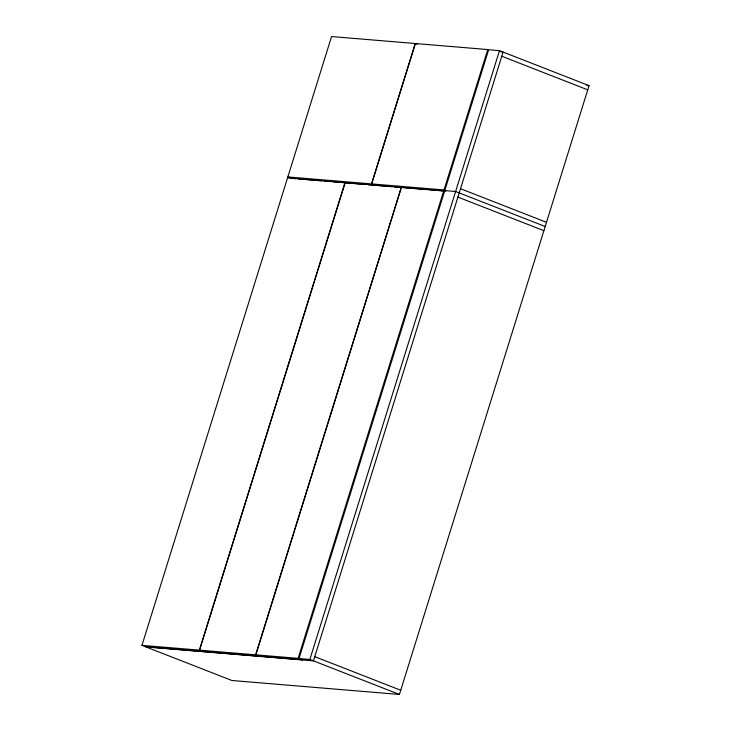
<?xml version="1.0" encoding="UTF-8"?>
<svg xmlns="http://www.w3.org/2000/svg" width="731" height="731" viewBox="0 0 731 731"><rect width="100%" height="100%" fill="white"/><g stroke="black" fill="none" stroke-linecap="round" stroke-linejoin="round"><path stroke-width="1.1" d="M141.942 645.354L287.548 177.871L344.95 182.649L199.344 650.133L141.942 645.354L145.542 646.752L202.944 651.531M295.954 178.72L291.441 178.337L287.84 176.939L331.563 36.55L415.199 43.513L417.246 44.235M287.84 176.939L371.476 183.901L415.199 43.513M255.631 654.821L401.237 187.337L345.196 182.668L199.59 650.151L255.631 654.821L259.478 656.246L301.729 659.764L298.129 658.357L255.877 654.839L401.483 187.355L443.735 190.873L298.129 658.357M444.028 189.941L487.751 49.553L415.446 43.531L371.723 183.92L444.028 189.941L445.828 190.645M302.625 659.956L299.025 658.549L488.646 49.754L499.483 50.658L589.058 85.646L399.437 694.45L231.919 680.497L145.944 646.917L313.462 660.861L503.083 52.065L500.817 51.874M299.025 658.549L309.862 659.453L499.483 50.658M586.792 85.463L589.058 85.646M444.777 190.599L455.614 191.504L545.189 226.5M298.221 178.903L321.951 180.886M324.217 181.069L330.997 181.635M333.254 181.827L340.034 182.384M342.3 182.576L366.03 184.55M368.296 184.742L373.943 185.208M376.447 185.418L392.264 186.734M394.53 186.926L401.301 187.492M403.567 187.675L427.288 189.649M429.545 189.841L436.325 190.407M438.591 190.59L445.362 191.156M259.231 656.219L203.191 651.559L199.344 650.133M501.777 56.25L587.751 89.84M460.521 188.717L546.496 222.306M457.908 197.105L543.882 230.694M371.476 183.901L375.323 185.327M314.769 656.666L400.743 690.256M309.862 659.453L399.437 694.45"/></g></svg>
